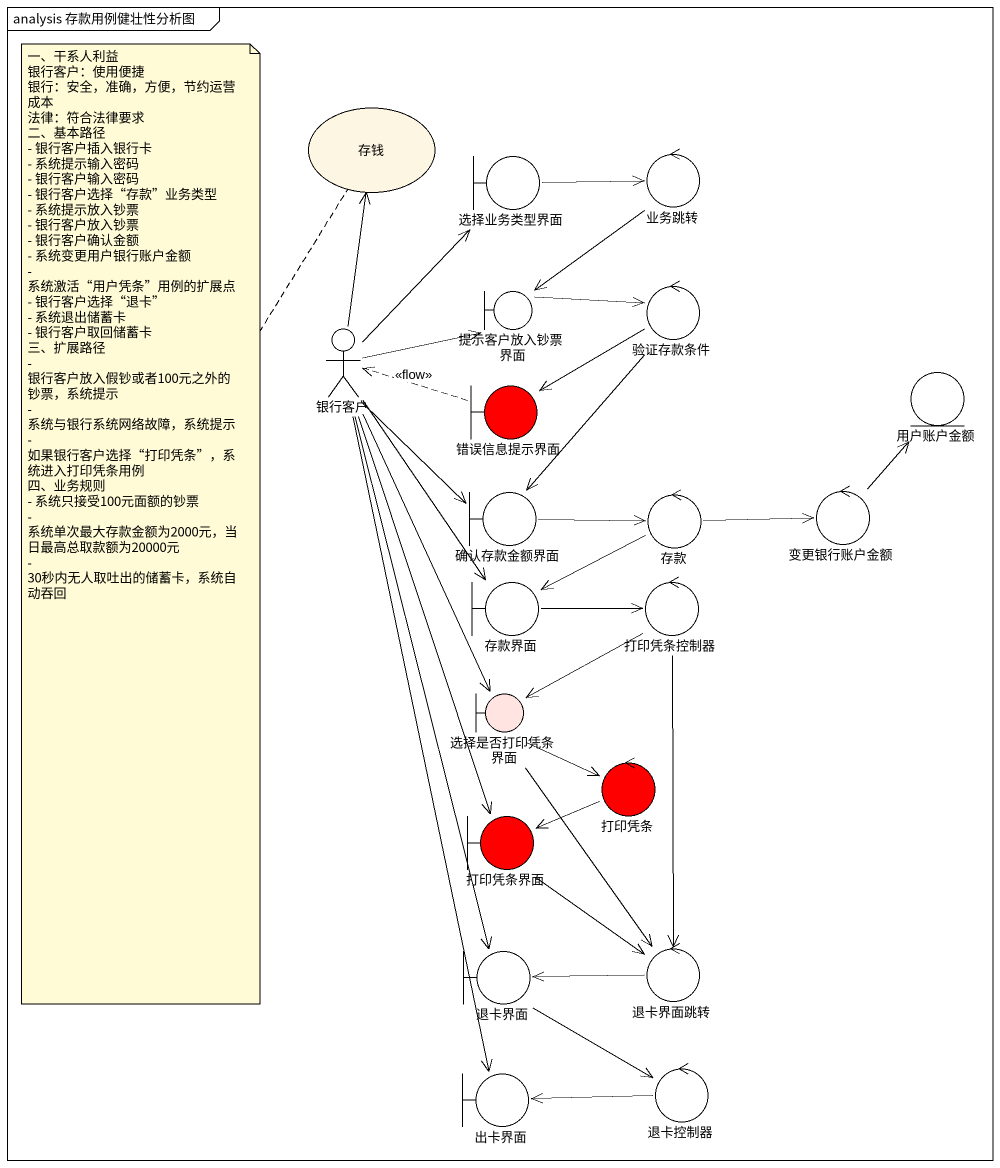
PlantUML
@startuml
mainframe analysis 存款用例健壮性分析图
usecase 存钱
boundary 选择业务类型界面
control 业务跳转
actor 银行客户
boundary 提示客户放入钞票界面
control 验证存款条件
boundary 错误信息提示界面 #FF0000
entity 用户账户金额
boundary 确认存款金额界面
control 存款
control 变更银行账户金额
boundary 存款界面
control 打印凭条控制器
boundary 选择是否打印凭条界面 #FFE4E1
control 打印凭条 #FF0000
boundary 打印凭条界面 #FF0000
boundary 退卡界面
control 退卡界面跳转
boundary 出卡界面
control 退卡控制器
选择业务类型界面 -right-> 业务跳转
业务跳转 --> 提示客户放入钞票界面
银行客户 -up-> 存钱
银行客户 -up-> 选择业务类型界面
银行客户 -up-> 提示客户放入钞票界面
银行客户 -right-> 确认存款金额界面
银行客户 --> 存款界面
银行客户 --> 选择是否打印凭条界面
银行客户 --> 打印凭条界面
银行客户 --> 退卡界面
银行客户 --> 出卡界面
提示客户放入钞票界面 -right-> 验证存款条件
验证存款条件 --> 错误信息提示界面
验证存款条件 --> 确认存款金额界面
错误信息提示界面 .left.> 银行客户 : <<flow>>
确认存款金额界面 -right-> 存款
存款 -right-> 变更银行账户金额
存款 -left-> 存款界面
变更银行账户金额 -up-> 用户账户金额
存款界面 -right-> 打印凭条控制器
打印凭条控制器 --> 选择是否打印凭条界面
打印凭条控制器 --> 退卡界面跳转
选择是否打印凭条界面 -right-> 打印凭条
选择是否打印凭条界面 --> 退卡界面跳转
打印凭条 -left-> 打印凭条界面
打印凭条界面 --> 退卡界面跳转
退卡界面 --> 退卡控制器
退卡界面跳转 -left-> 退卡界面
退卡控制器 -left-> 出卡界面
note bottom of 存钱
  一、干系人利益
  银行客户：使用便捷
  银行：安全，准确，方便，节约运营成本
  法律：符合法律要求
  二、基本路径
  - 银行客户插入银行卡
  - 系统提示输入密码
  - 银行客户输入密码
  - 银行客户选择“存款”业务类型
  - 系统提示放入钞票
  - 银行客户放入钞票
  - 银行客户确认金额
  - 系统变更用户银行账户金额
  - 系统激活“用户凭条”用例的扩展点
  - 银行客户选择“退卡”
  - 系统退出储蓄卡
  - 银行客户取回储蓄卡
  三、扩展路径
  - 银行客户放入假钞或者100元之外的钞票，系统提示
  - 系统与银行系统网络故障，系统提示
  - 如果银行客户选择“打印凭条”，系统进入打印凭条用例
  四、业务规则
  - 系统只接受100元面额的钞票
  - 系统单次最大存款金额为2000元，当日最高总取款额为20000元
  - 30秒内无人取吐出的储蓄卡，系统自动吞回
end note
@enduml
